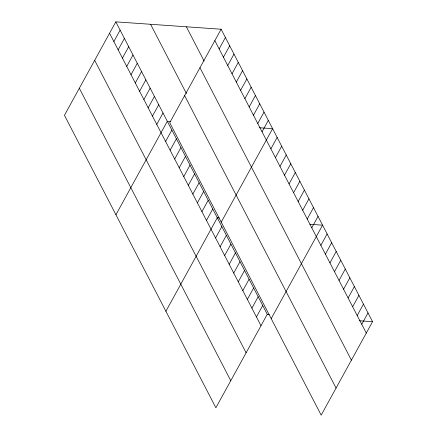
<?xml version="1.0" encoding="UTF-8"?>
<svg xmlns="http://www.w3.org/2000/svg" width="437" height="437" viewBox="0 0 437 437"><rect width="100%" height="100%" fill="white"/><g stroke="black" fill="none" stroke-linecap="round" stroke-linejoin="round"><path stroke-width="0.66" d="M115.827 21.85L64.447 115.313L215.878 407.77L267.264 314.301L115.827 21.85L221.122 29.23L372.553 321.687L321.173 415.15L169.736 122.699L221.122 29.23M113.849 41.537L120.12 30.137M118.143 49.823L124.408 38.423M122.431 58.11L128.702 46.71M126.725 66.397L132.99 54.996M131.013 74.683L137.284 63.283M135.306 82.97L141.572 71.564M139.594 91.257L145.865 79.851M143.888 99.538L150.153 88.137M148.176 107.824L154.441 96.424M152.469 116.111L158.735 104.711M156.757 124.398L163.023 112.997M115.931 214.747L167.316 121.284L170.659 121.519M165.59 141.457L171.861 130.057M219.145 48.917L225.41 37.516M170.135 150.23L176.401 138.829M223.433 57.203L229.704 45.803M174.68 159.008L180.945 147.602M227.726 65.49L233.992 54.09M179.219 167.781L185.49 156.38M232.014 73.777L238.285 62.376M183.764 176.553L190.029 165.153M236.308 82.063L242.573 70.663M188.309 185.326L194.574 173.926M240.596 90.35L246.867 78.95M244.889 98.636L251.155 87.236M192.848 194.099L199.119 182.699M249.177 106.923L255.448 95.523M197.393 202.872L203.658 191.472M253.471 115.21L259.736 103.809M201.938 211.645L208.203 200.244M257.759 123.496L264.024 112.096M206.477 220.423L212.748 209.017M262.053 131.783L268.318 120.377M165.907 311.259L217.287 217.795L219.292 217.932M221.226 222.133L272.606 128.664L259.245 127.73M215.567 237.968L221.832 226.568M270.885 148.842L277.151 137.442M220.106 246.741L226.377 235.341M275.425 157.615L281.696 146.215M224.651 255.514L230.916 244.114M279.97 166.388L286.235 154.988M229.196 264.287L235.461 252.886M284.514 175.161L290.78 163.76M233.735 273.059L240.006 261.659M289.054 183.933L295.325 172.533M238.28 281.838L244.545 270.432M293.598 192.706L299.864 181.306M242.825 290.61L249.09 279.21M298.143 201.484L304.409 190.079M247.364 299.383L253.635 287.983M302.683 210.257L308.954 198.857M251.909 308.156L258.174 296.756M307.227 219.03L313.498 207.63M256.453 316.929L262.719 305.529M311.772 227.803L318.038 216.402M271.197 318.639L322.582 225.175L309.888 224.285M320.856 245.348L327.127 233.948M325.401 254.121L331.667 242.721M329.94 262.899L336.211 251.493M334.485 271.672L340.756 260.272M339.03 280.445L345.296 269.045M343.575 289.218L349.84 277.817M348.114 297.99L354.385 286.59M352.659 306.763L358.924 295.363M357.204 315.536L363.469 304.136M361.743 324.314L368.014 312.908M267.264 314.301L269.268 314.443M359.192 320.747L372.553 321.687M214.851 40.636L366.288 333.087M186.375 26.794L204.15 61.125M199.966 67.713L351.397 360.164M150.574 24.286L186.43 93.534M184.627 95.616L336.058 388.067M109.561 33.25L260.993 325.702M94.671 60.333L246.107 352.785M79.332 88.236L230.769 380.687"/></g></svg>
